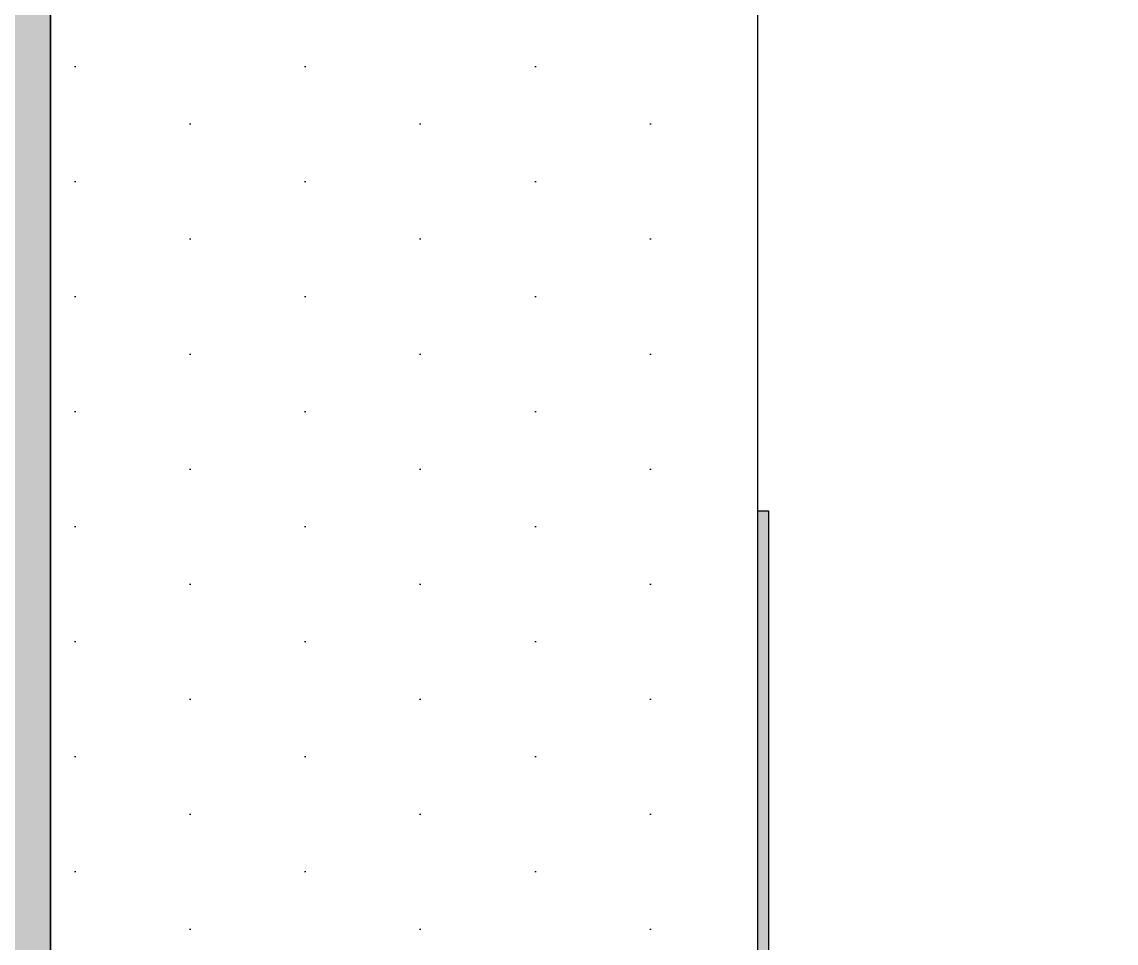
# Model space of a CAD drawing. Header units: millimetres. Extents: x 652937 to 1670132, y 1473552 to 2851037.
# Drawn here: x 708522.5 to 708900, y 1477203.6 to 1477521.5 of the extents above; entities that cross this region are included whole.
import ezdxf

# ---------------------------------------------------------------- set-up
doc = ezdxf.new("R2010")
doc.units = ezdxf.units.MM
doc.set_wipeout_variables(frame=1)
doc.linetypes.add('CENTER', pattern=[50.800000000000004, 31.75, -6.35, 6.35, -6.35])
doc.linetypes.add('HIDDEN', pattern=[0.375, 0.25, -0.125])
for name, color, linetype in [('000 - CONCRETE_COL_HATCH_', 7, 'Continuous'), ('000 - CONCRETE_COL_MAIN_COLOR_1', 7, 'Continuous'), ('000 - CONCRETE_COL_WIPEOUT_', 7, 'Continuous'), ('000 - STRUCTURE_STEEL_ACCESORIES_SUB_COLOR_3', 7, 'Continuous'), ('010 - ASPG_ACCESSORIES_HATCH_', 7, 'Continuous'), ('010 - ASPG_ACCESSORIES_MAIN_COLOR_1', 7, 'Continuous'), ('010 - ASPG_ACCESSORIES_SUB_COLOR_1', 7, 'Continuous'), ('010 - ASPG_FLASHING_HATCH_', 7, 'Continuous'), ('010 - ASPG_FLASHING_MAIN_COLOR_2', 7, 'Continuous'), ('010 - ASPG_FLASHING_MAIN_COLOR_4', 7, 'Continuous'), ('010 - ASPG_FLASHING_WIPEOUT_', 7, 'Continuous'), ('010 - ASPG_FLASING_WIPEOUT_', 7, 'Continuous'), ('BOLT & SCREW', 7, 'Continuous'), ('TEXT', 7, 'Continuous'), ('tube-stopper', 7, 'Continuous')]:
    doc.layers.add(name, color=color, linetype=linetype)
doc.layers.add('000 - STRUCTURE_STEEL_ACCESORIES_DEF_SUB', color=7, linetype='Continuous', plot=False)
for name, color, linetype, lineweight in [('12-GRID', 7, 'CENTER', 13), ('9-SCREW', 7, 'Continuous', 9), ('A-230-M_FLOOR', 7, 'Continuous', 25), ('A-FLOR-E', 7, 'Continuous', 9), ('A-WALL', 7, 'Continuous', 25), ('Part', 7, 'Continuous', 0), ('S-230-A-FLOOR', 7, 'Continuous', 9)]:
    doc.layers.add(name, color=color, linetype=linetype, lineweight=lineweight)

# ---------------------------------------------------------------- blocks, each defined once
blk = doc.blocks.new('opening')
at = {"layer": 'A-230-M_FLOOR', "color": 7, "linetype": 'HIDDEN', "ltscale": 30}
blk.add_line((6.959787729661912, 1.699598322506063), (23.21470068464987, 13.73488457454368), dxfattribs=at)
blk = doc.blocks.new('C25')
at = {"layer": 'S-230-A-FLOOR', "color": 7}
blk.add_line((-2.328306436538696e-10, 0.06864600256085396), (-6.984919309616089e-10, -0.06864600256085396), dxfattribs=at)
at = {"layer": 'S-230-A-FLOOR', "color": 7, "linetype": 'HIDDEN', "ltscale": 5}
blk.add_lwpolyline([(0.1249999984866008, 0.1999999999534339), (0.1249999989522621, -0.2000000001862645), (-0.1250000006984919, -0.2000000004190952), (-0.1250000004656613, 0.1999999997206032)], close=True, dxfattribs=at)
blk = doc.blocks.new('3')
at = {"layer": 'Part', "color": 7, "linetype": 'HIDDEN', "lineweight": 0, "ltscale": 5}
for p, q in [((-165.6440709792078, 2.026964576449245), (-191.6366560002789, 2.027593000326306)), ((-165.6440709792078, 1.481964577920735), (-191.6366690006107, 1.482593001797795))]:
    blk.add_line(p, q, dxfattribs=at)
at = {"layer": 'Part', "color": 7, "lineweight": 0}
blk.add_lwpolyline([(-165.6440709792078, 2.066965218633413), (-191.6362454844639, 2.067592992912978), (-191.6362454872578, 1.442592992912978), (-165.6440709792078, 1.441964577883482)], dxfattribs=at)
blk = doc.blocks.new('*U8332')
at = {"color": 7}
blk.add_wipeout([(125.02906449511534, 200.01818953239075), (125.0290644951153, -200.01805727282826), (-125.028977197048, -200.0180781491139), (-125.028977197048, 200.01816865610505)], dxfattribs=at).dxf.layer = '000 - CONCRETE_COL_WIPEOUT_'
at = {"layer": '000 - CONCRETE_COL_HATCH_'}
h = blk.add_hatch(dxfattribs=at)
h.set_pattern_fill('AR-CONC', scale=0.05, style=0)
h.set_pattern_definition([(49.99999999999999, (0, 0), (9.1092334498002, -0.7969542769451543), [0.9525000000000001, -10.4775]), (355, (0, 0), (-1.762171071248467, 9.552842261951758), [0.762, -8.3820292085]), (100.4514447, (0.7591003500000001, -0.066412675), (7.347062354517664, 8.755887595609755), [0.80950044, -8.904512229999998]), (46.18420000000001, (0, 2.54), (13.5539520446065, -2.102116396636358), [1.42875, -15.71625]), (96.63555760999996, (1.129495, 2.364825), (11.87020670257515, 12.37130622988608), [1.214251157, -13.356780408]), (351.1841511700001, (0, 2.54), (11.87020670324885, 12.37130622927663), [1.1429983535, -12.572986596]), (21, (1.27, 1.905), (7.580719563456625, -5.11325990935438), [0.9525000000000001, -10.4775]), (326.0000000000001, (1.27, 1.905), (3.090101417382354, 9.209398306115963), [0.762, -8.382]), (71.45144499999999, (1.90172663, 1.478895005), (10.67082096393581, 4.096138444295263), [0.8095004400000001, -8.90449688]), (37.50000000000001, (0, 0), (0.1544301625295909, 4.227751943657656), [0, -8.2804, 0, -8.509, 0, -8.41375]), (7.499999999999999, (0, 0), (3.340983125515288, 5.009028740905975), [0, -4.8514, 0, -8.0899, 0, -3.20675]), (327.5, (-2.8321, 0), (6.77952975834357, -0.2864371996336722), [0, -3.175, 0, -9.906, 0, -13.1445]), (317.5, (-4.1021, 0), (7.406459069300903, 1.271324551666652), [0, -4.1275, 0, -6.578600000000001, 0, -9.3345])])
h.paths.add_polyline_path([(-125.0290208460853, -200.0181338407523), (-125.0290208460853, 200.0181129644667), (125.0290208460853, 200.0181338407523), (125.0290208460853, -200.0181129644667)])
at = {"layer": '000 - CONCRETE_COL_MAIN_COLOR_1', "color": 7}
blk.add_lwpolyline([(-125.0290208460853, -200.0181338407523), (-125.0290208460853, 200.0181129644667), (125.0290208460853, 200.0181338407523), (125.0290208460853, -200.0181129644667), (-125.0290208460853, -200.0181338407523)], close=True, dxfattribs=at)
blk = doc.blocks.new('W-1-PP18-ST_ENT3_REV02_20260413-050421_PP18_ENT3_MAIN_PLAN')
at = {"layer": 'A-FLOR-E'}
h = blk.add_hatch(dxfattribs=at)
h.set_pattern_fill('CROSS', scale=50, angle=210.7689957793228)
h.set_pattern_definition([(90.00830806532014, (9903.888727165991, -26817.57823354565), (-317.5460351444216, 317.453958179856), [158.75, -476.2500000000001]), (180.0083080653204, (9983.252216689521, -26738.19172452204), (-317.453958179856, -317.5460351444216), [158.75, -476.2500000000001])])
h.paths.add_polyline_path([(10552.7724922637, -11720.10914213024), (10552.65647391812, -10919.99999969266), (11302.45717344829, -10919.89127639681), (11302.5731920267, -11720.00041860156)], flags=16)
h.paths.add_polyline_path([(18712.43403395661, -10369.24719647504), (18712.7101582943, -10275.13879491016), (20062.22330671758, -10274.98557907529), (20062.223306834, -7304.822206497192), (20062.22330718325, 1006.469529820606), (8350.240529375384, 1013.833130011335), (8352.581507619703, -15559.00517199188), (13097.40324537293, -15549.91630767472), (13097.37388473027, -10370.04009564407)])
at = {"layer": 'TEXT'}
h = blk.add_hatch(dxfattribs=at)
h.set_pattern_fill('ANSI34', scale=21.83100767730449, angle=305.7689957793228)
h.set_pattern_definition([(230.0083080653204, (16484.82354204194, -22407.65041881241), (318.6218556715972, -267.276760314056), []), (230.0083080653204, (16387.17373050773, -22416.20793845505), (318.6218556715972, -267.276760314056), []), (230.0083080653204, (16289.52391897351, -22424.76545809768), (318.6218556715972, -267.276760314056), []), (230.0083080653204, (16191.87388997548, -22433.3229965996), (318.6218556715972, -267.276760314056), [])])
h.paths.add_polyline_path([(8351.9099206666, -15550.10326229967), (8350.218025129521, 1004.77125053294), (20060.18423601077, 1006.600863533095), (20061.87613178068, -15548.27364929952)], flags=16)
h.paths.add_polyline_path([(8201.931672031293, -15700.12501231395), (8201.109208492795, 1155.654514906928), (20210.65068731573, 1155.931012239307), (20211.47315085423, -15699.84851498157)])
at = {"layer": 'A-WALL', "color": 7, "lineweight": 13}
blk.add_lwpolyline([(20062.22330718325, 1006.469529820606), (20062.22330648475, -15549.88525924273), (8352.604010701412, -15549.943291815), (8350.218026293674, 1004.771250067279)], close=True, dxfattribs=at)
at = {"color": 7}
for name, p, xscale, yscale, zscale, rotation in [('3', (8614.437109767692, 23052.34119994566), 200.000000000001, 200.000000000001, 200.000000000001, 90), ('opening', (9903.249421250308, -22408.60476810485), 1000, 1000, 1000, 90.00830806532032)]:
    blk.add_blockref(name, p, dxfattribs=dict(at, xscale=xscale, yscale=yscale, zscale=zscale, rotation=rotation))
at = {"layer": 'S-230-A-FLOOR', "color": 7, "xscale": 999.9999999999976, "yscale": 999.9999999999976, "zscale": 999.9999999999976, "rotation": 0.008308034234931906}
blk.add_blockref('C25', (8327.596757887164, -15499.92602062412), dxfattribs=at)
at = {"color": 7}
blk.add_blockref('*U8332', (8327.596757014282, -15499.92602085695), dxfattribs=at)
blk = doc.blocks.new('*U8431')
at = {"layer": '12-GRID', "color": 7, "linetype": 'CENTER'}
blk.add_line((0, 6.142561988594025), (0, -18.19999999999891), dxfattribs=at)
at = {"layer": 'BOLT & SCREW', "color": 7}
for p, q in [((-4.170000000000073, 5.049999999999272), (-4.170000000000073, 1.200000000000728)), ((3.127500000000509, 5.450000000000728), (-3.127500000000509, 5.450000000000728)), ((-2.084999999999127, 5.049999999999272), (-2.084999999999127, 1.200000000000728)), ((2.084999999999127, 5.049999999999272), (2.084999999999127, 1.200000000000728)), ((4.170000000000073, 5.049999999999272), (4.170000000000073, 1.200000000000728)), ((-5.5, 0.5499999999992724), (-5.5, 0)), ((5.5, 0), (-5.5, 0)), ((-5.200000000000728, 0.8500000000003638), (-4.170000000000073, 1.200000000000728)), ((5.200000000000728, 0.8500000000003638), (-5.200000000000728, 0.8500000000003638)), ((4.170000000000073, 1.200000000000728), (-4.170000000000073, 1.200000000000728)), ((-2.57630675031578, 0.8500000000003638), (-2.084999999999127, 1.200000000000728)), ((-2.084999999999127, -1.547816335794778), (-2.084999999999127, 0)), ((2.44630675031658, 0.8500000000003638), (2.084999999999127, 1.200000000000728)), ((2.084999999999013, -1.047816335789321), (2.084999999999127, 0)), ((5.200000000000728, 0.8500000000003638), (4.170000000000073, 1.200000000000728)), ((5.5, 0.5499999999992724), (5.5, 0)), ((-2.729999999999563, -1.899999999995998), (2.729999999999563, -1.399999999995998)), ((-2.729999999999563, -1.899999999995998), (-2.084999999999127, -1.547816335789321)), ((-2.729999999999563, -1.899999999995998), (-2.084999999999127, -2.252183664200857)), ((-2.729999999999563, -3.69999999999709), (2.729999999999563, -3.19999999999709)), ((-2.729999999999563, -3.69999999999709), (-2.084999999999127, -3.347816335790412)), ((-2.729999999999563, -3.69999999999709), (-2.084999999999127, -4.052183664201948)), ((-2.084999999999127, -1.547816335789321), (2.084999999999127, -1.047816335789321)), ((-2.084999999999127, -2.252183664200857), (2.084999999999127, -1.752183664200857)), ((-2.084999999999013, -3.347816335790412), (-2.084999999999127, -2.252183664206314)), ((-2.084999999999127, -3.347816335790412), (2.084999999999127, -2.847816335790412)), ((-2.084999999999127, -4.052183664201948), (2.084999999999127, -3.552183664201948)), ((2.729999999999563, -1.399999999995998), (2.084999999999127, -1.047816335789321)), ((2.729999999999563, -1.399999999995998), (2.084999999999127, -1.752183664200857)), ((2.084999999999013, -2.847816335790412), (2.0849999999989, -1.752183664201084)), ((2.729999999999563, -3.19999999999709), (2.084999999999127, -2.847816335790412)), ((2.729999999999563, -3.19999999999709), (2.084999999999127, -3.552183664201948)), ((2.084999999999241, -4.647816335791504), (2.084999999999241, -3.552183664201948)), ((-2.729999999999563, -5.499999999998181), (2.729999999999563, -4.999999999998181)), ((-2.729999999999563, -5.499999999998181), (2.729999999999563, -4.999999999998181)), ((-2.729999999999563, -5.499999999998181), (-2.084999999999127, -5.147816335791504)), ((-2.729999999999563, -5.499999999998181), (-2.084999999999127, -5.147816335791504)), ((-2.729999999999563, -5.499999999998181), (-2.084999999999127, -5.852183664203039)), ((-2.729999999999563, -5.499999999998181), (-2.084999999999127, -5.852183664203039)), ((-2.729999999999563, -7.299999999999272), (2.729999999999563, -6.799999999999272)), ((-2.729999999999563, -7.299999999999272), (-2.084999999999127, -6.947816335792595)), ((-2.729999999999563, -7.299999999999272), (-2.084999999999127, -7.652183664204131)), ((-2.0849999999989, -5.147816335791504), (-2.084999999999013, -4.052183664201948)), ((-2.084999999999127, -5.147816335791504), (2.084999999999127, -4.647816335791504)), ((-2.084999999999127, -5.147816335791504), (2.084999999999127, -4.647816335791504)), ((-2.084999999999127, -5.852183664203039), (2.084999999999127, -5.352183664203039)), ((-2.084999999999127, -5.852183664203039), (2.084999999999127, -5.352183664203039)), ((-2.084999999999127, -6.947816335792595), (-2.0849999999989, -5.852183664203039)), ((-2.084999999999127, -6.947816335792595), (-2.084999999999127, -5.852183664203039)), ((-2.084999999999127, -6.947816335792595), (2.084999999999127, -6.447816335792595)), ((-2.084999999999127, -7.652183664204131), (2.084999999999127, -7.152183664204131)), ((2.729999999999563, -4.999999999998181), (2.084999999999127, -4.647816335791504)), ((2.729999999999563, -4.999999999998181), (2.084999999999127, -4.647816335791504)), ((2.729999999999563, -4.999999999998181), (2.084999999999127, -5.352183664203039)), ((2.729999999999563, -4.999999999998181), (2.084999999999127, -5.352183664203039)), ((2.084999999999127, -6.447816335792595), (2.084999999999127, -5.352183664203039)), ((2.084999999999127, -6.447816335792595), (2.084999999999241, -5.352183664203039)), ((2.729999999999563, -6.799999999999272), (2.084999999999127, -6.447816335792595)), ((2.729999999999563, -6.799999999999272), (2.084999999999127, -7.152183664204131)), ((2.084999999999127, -8.247816335793686), (2.084999999999127, -7.152183664204131)), ((-2.729999999999563, -9.099999999998545), (-2.084999999999127, -8.747816335793686)), ((-2.729999999999563, -9.099999999998545), (-1.568355612604137, -8.982641209644498)), ((-2.729999999999563, -9.099999999998545), (-2.084999999999127, -9.452183664205222)), ((-2.729999999999563, -10.89999999999964), (-2.084999999999127, -10.54781633579296)), ((-2.729999999999563, -10.89999999999964), (-1.844567201240352, -10.81054635710279)), ((-2.729999999999563, -10.89999999999964), (-2.084999999999127, -11.25218366420449)), ((-2.084999999999127, -8.747816335793686), (-2.084999999999127, -7.652183664204131)), ((-2.084999999999127, -8.747816335793686), (-1.064489079482883, -8.605286877620529)), ((-2.084999999999127, -9.452183664205222), (-1.629698446698967, -9.388594061787444)), ((-2.084999999999127, -10.54781633579296), (-2.084999999999127, -9.452183664205222)), ((-2.084999999999127, -10.54781633579296), (-1.798826981090315, -10.50784803706301)), ((-2.084999999999127, -11.25218366420449), (-1.907557413303948, -11.22740118002912)), ((-2.084999999999127, -12.40167565273805), (-2.084999999999127, -11.25218366420449)), ((0.4333070988686814, -8.43729858455481), (2.084999999999127, -8.247816335793686)), ((0.7141825614198751, -8.775605983184505), (2.729999999999563, -8.599999999998545)), ((0.7141825614198751, -9.102437496409038), (2.084999999999127, -8.952183664205222)), ((0.7141825614198751, -10.20507654483481), (2.084999999999127, -10.04781633579296)), ((0.7141825614198751, -10.57560598318378), (2.729999999999563, -10.39999999999964)), ((0.7141825614198751, -10.90243749640831), (2.084999999999127, -10.75218366420449)), ((2.729999999999563, -8.599999999998545), (2.084999999999127, -8.247816335793686)), ((2.729999999999563, -8.599999999998545), (2.084999999999127, -8.952183664205222)), ((2.084999999999127, -10.04781633579296), (2.084999999999127, -8.952183664205222)), ((2.729999999999563, -10.39999999999964), (2.084999999999127, -10.04781633579296)), ((2.729999999999563, -10.39999999999964), (2.084999999999127, -10.75218366420449)), ((2.084999999999127, -10.75218366420449), (2.084999999999127, -15.59999999999854)), ((-2.084999999999127, -12.40167565273805), (-2.084999999999127, -15.59999999999854)), ((0, -17.19999999999891), (-2.084999999999127, -15.59999999999854)), ((0, -17.19999999999891), (2.084999999999127, -15.59999999999854))]:
    blk.add_line(p, q, dxfattribs=at)
blk.add_lwpolyline([(0, -17.19999999999891), (0.7141825614198751, -11.45704931750151), (0.7141825614198751, -8.736688384093213, 0.4176573264866609), (0.4106596181591158, -8.436709070021607, 0.07099332720072511), (-1.529698998669119, -8.726820576112004), (-2.084999999999127, -12.40167565273805)], format="xyb", dxfattribs=at)
for centre, radius, start, end in [((-3.127500000000509, 3.891492187500262), 1.55850781249987, 48.01707852331997, 131.98292147668), ((0, -0.1840312499989523), 5.634031249999114, 68.2799117114248, 111.7200882885752), ((3.127500000000509, 3.891492187500262), 1.558507812499965, 48.01707852331997, 131.98292147668), ((-5.200000000000728, 0.5499999999992724), 0.3, 90, 180), ((5.200000000000728, 0.5499999999992724), 0.3, 0, 90)]:
    blk.add_arc(centre, radius, start, end, dxfattribs=at)
blk = doc.blocks.new('G$C7D677D58')
at = {"layer": 'tube-stopper'}
h = blk.add_hatch(dxfattribs=at)
h.set_pattern_fill('ANSI35', scale=0.02, angle=280.6768409131589, style=0)
h.set_pattern_definition([(145.6768409131589, (67.45353497568851, -13.09426057516771), (0.00281929956869494, 0.00412935224241727), []), (145.6768409131589, (67.45006064978782, -13.09491560150343), (0.00281929956869494, 0.00412935224241727), [0.006249999999999968, -0.001249999999999992, 0, -0.001249999999999992])])
h.paths.add_polyline_path([(0.02989179726182556, 0.01545000000078289), (0.02447319464567954, 0.01545000000078289), (0.02447319464567954, 0.0005500000004303729), (0.02989179726182556, 0.0005500000004303729)])
at = {"layer": '000 - STRUCTURE_STEEL_ACCESORIES_DEF_SUB', "color": 7, "ltscale": 0.1}
blk.add_line((0.03829179726176335, 0.007999999999924512), (0, 0.007999999999924512, -2.806346833239134e-06), dxfattribs=at)
at = {"layer": '000 - STRUCTURE_STEEL_ACCESORIES_SUB_COLOR_3', "color": 7}
for p, q in [((0.01327319464712673, 0, -2.806346833239134e-06), (0.01327319464712673, 0.01599999999996271, -2.806346833239134e-06)), ((0.01327319464712673, 0.01599999999996271, -2.806346833239134e-06), (0.01447319464705288, 0.01599999999996271, -2.806346833239134e-06)), ((0.01447319464705288, 0.01599999999996271, -2.806346833239134e-06), (0.01447319464705288, 0, -2.806346833239134e-06)), ((0.02989179726182556, 0), (0.02989179726182556, 0.01599999999996271)), ((0.02989179726182556, 0.01599999999996271), (0.03109179726175171, 0.01599999999996271)), ((0.03109179726175171, 0.01599999999996271), (0.03109179726175171, 0)), ((0.002400000000079672, 0.01199999999994361, -2.806346833239134e-06), (0.001600000000053114, 0.01119999999991705, -2.806346833239134e-06)), ((0.006873194647141645, 0.01199999999994361, -2.806346833239134e-06), (0.002400000000079672, 0.01199999999994361, -2.806346833239134e-06)), ((0.006873194647141645, 0.002803847577297347, -2.806346833239134e-06), (0.006873194647141645, 0.01319615242266536, -2.806346833239134e-06)), ((0.01247319464710017, 0.01492820323028354, -2.806346833239134e-06), (0.007673194646940829, 0.01492820323028354, -2.806346833239134e-06)), ((0.01247319464710017, 0.01146410161504718, -2.806346833239134e-06), (0.007673194646940829, 0.01146410161504718, -2.806346833239134e-06)), ((0.01327319464712673, 0.002803847577297347, -2.806346833239134e-06), (0.01327319464712673, 0.01319615242266536, -2.806346833239134e-06)), ((0.03109179726175171, 0.001071796769679167), (0.03109179726175171, 0.01492820323028354)), ((0.03589179726191105, 0.01492820323028354), (0.03109179726175171, 0.01492820323028354)), ((0.03589179726191105, 0.01146410161504718), (0.03109179726175171, 0.01146410161504718)), ((0.03669179726193761, 0.002803847577297347), (0.03669179726193761, 0.01319615242266536)), ((0.001600000000053114, 0.00479999999993197, -2.806346833239134e-06), (0.001600000000053114, 0.01119999999991705, -2.806346833239134e-06)), ((0.006873194647141645, 0.01119999999991705, -2.806346833239134e-06), (0.001600000000053114, 0.01119999999991705, -2.806346833239134e-06)), ((0.006873194647141645, 0.00479999999993197, -2.806346833239134e-06), (0.001600000000053114, 0.00479999999993197, -2.806346833239134e-06)), ((0.002400000000079672, 0.003999999999905413, -2.806346833239134e-06), (0.001600000000053114, 0.00479999999993197, -2.806346833239134e-06)), ((0.006873194647141645, 0.003999999999905413, -2.806346833239134e-06), (0.002400000000079672, 0.003999999999905413, -2.806346833239134e-06)), ((0.01247319464710017, 0.00453589838480184, -2.806346833239134e-06), (0.007673194646940829, 0.00453589838480184, -2.806346833239134e-06)), ((0.03589179726191105, 0.00453589838480184), (0.03109179726175171, 0.00453589838480184)), ((0.01247319464710017, 0.001071796769679167, -2.806346833239134e-06), (0.007673194646940829, 0.001071796769679167, -2.806346833239134e-06)), ((0.01447319464705288, 0, -2.806346833239134e-06), (0.01327319464712673, 0, -2.806346833239134e-06)), ((0.03109179726175171, 0), (0.02989179726182556, 0)), ((0.03589179726191105, 0.001071796769679167), (0.03109179726175171, 0.001071796769679167))]:
    blk.add_line(p, q, dxfattribs=at)
at = {"layer": '000 - STRUCTURE_STEEL_ACCESORIES_SUB_COLOR_3', "color": 7, "linetype": 'HIDDEN'}
for p, q in [((0.02989179726182556, 0.01199999999994361), (0.01447319464705288, 0.01199999999994361, -2.806346833239134e-06)), ((0.02989179726182556, 0.01119999999991705), (0.01447319464705288, 0.01119999999991705, -2.806346833239134e-06)), ((0.02989179726182556, 0.00479999999993197), (0.01447319464705288, 0.00479999999993197, -2.806346833239134e-06)), ((0.02989179726182556, 0.003999999999905413), (0.01447319464705288, 0.003999999999905413, -2.806346833239134e-06))]:
    blk.add_line(p, q, dxfattribs=at)
at = {"layer": '000 - STRUCTURE_STEEL_ACCESORIES_SUB_COLOR_3', "color": 7, "elevation": -2.806346833239134e-06}
for points in [[(0.007673194646940829, 0.01492820323028354, 0.4618802153516978), (0.007673194646940829, 0.01146410161504718, 0.2309401076757868), (0.007673194646940829, 0.00453589838480184, 0.461880215351701), (0.007673194646940829, 0.001071796769679167)], [(0.01247319464710017, 0.01492820323028354, -0.4618802153516978), (0.01247319464710017, 0.01146410161504718, -0.2309401076757868), (0.01247319464710017, 0.00453589838480184, -0.461880215351701), (0.01247319464710017, 0.001071796769679167)], [(0.03589179726191105, 0.01492820323028354, -0.4618802153516978), (0.03589179726191105, 0.01146410161504718, -0.2309401076757868), (0.03589179726191105, 0.00453589838480184, -0.4618802153517009), (0.03589179726191105, 0.001071796769679167)]]:
    blk.add_lwpolyline(points, format="xyb", dxfattribs=at)
at = {"layer": 'tube-stopper', "color": 7}
blk.add_lwpolyline([(0.02989179726182556, 0.01545000000078289), (0.02447319464567954, 0.01545000000078289), (0.02447319464567954, 0.0005500000004303729), (0.02989179726182556, 0.0005500000004303729)], close=True, dxfattribs=at)
blk = doc.blocks.new('G$CF155826C')
at = {"layer": '12-GRID', "color": 7, "ltscale": 0.1}
blk.add_line((0, 0.007999999999924512), (0.03829179726176335, 0.007999999999924512, -2.806346833239134e-06), dxfattribs=at)
at = {"layer": '9-SCREW', "color": 7}
for p, q in [((0.007200000000011642, 0.01599999999996271), (0.007200000000011642, 0)), ((0.00839999999993779, 0.01599999999996271), (0.007200000000011642, 0.01599999999996271)), ((0.00839999999993779, 0), (0.00839999999993779, 0.01599999999996271)), ((0.02381860261471047, 0.01599999999996271, -2.806346833239134e-06), (0.02381860261471047, 0, -2.806346833239134e-06)), ((0.02501860261463662, 0.01599999999996271, -2.806346833239134e-06), (0.02381860261471047, 0.01599999999996271, -2.806346833239134e-06)), ((0.02501860261463662, 0, -2.806346833239134e-06), (0.02501860261463662, 0.01599999999996271, -2.806346833239134e-06)), ((0.001599999999825741, 0.002803847577297347), (0.001599999999825741, 0.01319615242266536)), ((0.002399999999852298, 0.01492820323028354), (0.007200000000011642, 0.01492820323028354)), ((0.002399999999852298, 0.01146410161504718), (0.007200000000011642, 0.01146410161504718)), ((0.007200000000011642, 0.001071796769679167), (0.007200000000011642, 0.01492820323028354)), ((0.02501860261463662, 0.002803847577297347, -2.806346833239134e-06), (0.02501860261463662, 0.01319615242266536, -2.806346833239134e-06)), ((0.02581860261466318, 0.01492820323028354, -2.806346833239134e-06), (0.03061860261482252, 0.01492820323028354, -2.806346833239134e-06)), ((0.02581860261466318, 0.01146410161504718, -2.806346833239134e-06), (0.03061860261482252, 0.01146410161504718, -2.806346833239134e-06)), ((0.0314186026146217, 0.002803847577297347, -2.806346833239134e-06), (0.0314186026146217, 0.01319615242266536, -2.806346833239134e-06)), ((0.0314186026146217, 0.01199999999994361, -2.806346833239134e-06), (0.03589179726168368, 0.01199999999994361, -2.806346833239134e-06)), ((0.03589179726168368, 0.01199999999994361, -2.806346833239134e-06), (0.03669179726171024, 0.01119999999991705, -2.806346833239134e-06)), ((0.0314186026146217, 0.01119999999991705, -2.806346833239134e-06), (0.03669179726171024, 0.01119999999991705, -2.806346833239134e-06)), ((0.03669179726171024, 0.00479999999993197, -2.806346833239134e-06), (0.03669179726171024, 0.01119999999991705, -2.806346833239134e-06)), ((0.002399999999852298, 0.00453589838480184), (0.007200000000011642, 0.00453589838480184)), ((0.02581860261466318, 0.00453589838480184, -2.806346833239134e-06), (0.03061860261482252, 0.00453589838480184, -2.806346833239134e-06)), ((0.0314186026146217, 0.00479999999993197, -2.806346833239134e-06), (0.03669179726171024, 0.00479999999993197, -2.806346833239134e-06)), ((0.0314186026146217, 0.003999999999905413, -2.806346833239134e-06), (0.03589179726168368, 0.003999999999905413, -2.806346833239134e-06)), ((0.03589179726168368, 0.003999999999905413, -2.806346833239134e-06), (0.03669179726171024, 0.00479999999993197, -2.806346833239134e-06)), ((0.002399999999852298, 0.001071796769679167), (0.007200000000011642, 0.001071796769679167)), ((0.007200000000011642, 0), (0.00839999999993779, 0)), ((0.02381860261471047, 0, -2.806346833239134e-06), (0.02501860261463662, 0, -2.806346833239134e-06)), ((0.02581860261466318, 0.001071796769679167, -2.806346833239134e-06), (0.03061860261482252, 0.001071796769679167, -2.806346833239134e-06))]:
    blk.add_line(p, q, dxfattribs=at)
at = {"layer": '9-SCREW', "color": 7, "linetype": 'HIDDEN'}
for p, q in [((0.00839999999993779, 0.01199999999994361), (0.02381860261471047, 0.01199999999994361, -2.806346833239134e-06)), ((0.00839999999993779, 0.01119999999991705), (0.02381860261471047, 0.01119999999991705, -2.806346833239134e-06)), ((0.00839999999993779, 0.00479999999993197), (0.02381860261471047, 0.00479999999993197, -2.806346833239134e-06)), ((0.00839999999993779, 0.003999999999905413), (0.02381860261471047, 0.003999999999905413, -2.806346833239134e-06))]:
    blk.add_line(p, q, dxfattribs=at)
at = {"layer": '9-SCREW', "color": 7, "elevation": -2.806346833239134e-06}
for points in [[(0.002399999999852298, 0.01492820323028354, 0.4618802153516978), (0.002399999999852298, 0.01146410161504718, 0.2309401076757868), (0.002399999999852298, 0.00453589838480184, 0.4618802153517009), (0.002399999999852298, 0.001071796769679167)], [(0.02581860261466318, 0.01492820323028354, 0.4618802153516978), (0.02581860261466318, 0.01146410161504718, 0.2309401076757868), (0.02581860261466318, 0.00453589838480184, 0.461880215351701), (0.02581860261466318, 0.001071796769679167)], [(0.03061860261482252, 0.01492820323028354, -0.4618802153516978), (0.03061860261482252, 0.01146410161504718, -0.2309401076757868), (0.03061860261482252, 0.00453589838480184, -0.461880215351701), (0.03061860261482252, 0.001071796769679167)]]:
    blk.add_lwpolyline(points, format="xyb", dxfattribs=at)
blk = doc.blocks.new('000_ASPG_TYP_FILES__ASPG_BK_TYPE_1')
at = {"layer": '010 - ASPG_ACCESSORIES_HATCH_'}
h = blk.add_hatch(dxfattribs=at)
h.set_pattern_fill('ANSI32', scale=10, angle=360)
h.set_pattern_definition([(315, (-21437.95921343371, -50286.00325589178), (-2.651650429449554, -2.651650429449553), []), (315, (-21436.19144648369, -50286.00325589178), (-2.651650429449554, -2.651650429449553), [])])
h.paths.add_polyline_path([(2.273743415770468e-10, -31.40024941744377), (3.000000000156434, -31.40024941744377), (3.000000000156433, -50.00000000023283), (0, -50.00000000023283)])
h.paths.add_polyline_path([(0, -2.78305378742516e-10), (11.78062006374603, -2.78305378742516e-10), (11.91500000004453, -0.1825785293985973), (11.91500000004453, -1.247816336041069), (11.27000000019507, -1.60000000033142), (11.91500000004453, -1.952183664621771), (11.91500000004453, -3.000000000321052), (3.000000000156433, -3.000000000321052), (3.000000000156433, -23.40024941740558), (2.273736754432321e-10, -23.40024941740558)])
h.paths.add_polyline_path([(16.08500000020285, -1.452183664519907), (16.73000000005231, -1.100000000229556), (16.08500000020285, -0.7478163361665793), (16.08500000020285, -2.78305378742516e-10), (25.00000000009095, -2.78305378742516e-10), (25.00000000009095, -3.000000000321052), (16.08500000020285, -2.984802567931183)])
at = {"layer": '010 - ASPG_ACCESSORIES_MAIN_COLOR_1', "color": 7}
blk.add_lwpolyline([(25.00000000009095, -2.78305378742516e-10), (0, -2.78305378742516e-10), (0, -50.00000000023283), (3.000000000156433, -50.00000000023283), (3.000000000156433, -3.000000000321052), (25.00000000009095, -3.000000000321052)], close=True, dxfattribs=at)
at = {"layer": '010 - ASPG_ACCESSORIES_SUB_COLOR_1', "color": 7, "elevation": -0.002806346833239131}
for points in [[(0, -2.78305378742516e-10), (11.78062006374603, -2.78305378742516e-10), (11.91500000004453, -0.1825785293985973), (11.91500000004453, -1.247816336041069), (11.27000000019507, -1.60000000033142), (11.91500000004453, -1.952183664621771), (11.91500000004453, -3.000000000321052), (3.000000000156433, -3.000000000321052), (3.000000000156433, -23.40024941740558), (2.273736754432321e-10, -23.40024941740558)], [(16.08500000020285, -1.452183664519907), (16.73000000005231, -1.100000000229556), (16.08500000020285, -0.7478163361665793), (16.08500000020285, -2.78305378742516e-10), (25.00000000009095, -2.78305378742516e-10), (25.00000000009095, -3.000000000321052), (16.08500000020285, -2.984802567931183)], [(2.273736754432321e-10, -31.40024941744377), (3.000000000156433, -31.40024941744377), (3.000000000156433, -50.00000000023283), (0, -50.00000000023283)]]:
    blk.add_lwpolyline(points, close=True, dxfattribs=at)
blk = doc.blocks.new('000_ASPG_TYP_FILES_20260218-041527_ASPG_BK_TYPE_2')
at = {"layer": '010 - ASPG_ACCESSORIES_HATCH_'}
h = blk.add_hatch(dxfattribs=at)
h.set_pattern_fill('ANSI32', scale=10)
h.set_pattern_definition([(45, (-3428.177979928396, 1640.95329417633), (-2.651650429449553, 2.651650429449553), []), (45, (-3426.410212978396, 1640.95329417633), (-2.651650429449553, 2.651650429449553), [])])
h.paths.add_polyline_path([(0, 49.99999999995453), (-4.999999999995453, 49.99999999995453), (-4.999999999995453, 4.999999999995453), (-49.99999999995453, 4.999999999995453), (-49.99999999995453, 0), (0, 0)])
at = {"layer": '010 - ASPG_ACCESSORIES_MAIN_COLOR_1', "color": 7}
blk.add_lwpolyline([(0, 49.99999999995453), (-4.999999999995453, 49.99999999995453), (-4.999999999995453, 4.999999999995453), (-49.99999999995453, 4.999999999995453), (-49.99999999995453, 0), (0, 0)], close=True, dxfattribs=at)
blk = doc.blocks.new('*U8430')
at = {"color": 7, "rotation": 180}
blk.add_blockref('*U8431', (-10.99999999996726, -3.000000000042746, 0.002806346833239138), dxfattribs=at)
at = {"color": 7}
for name, p in [('000_ASPG_TYP_FILES_20260218-041527_ASPG_BK_TYPE_2', (-25.00000000013642, -49.99999999967622, 0.002806346833239131)), ('000_ASPG_TYP_FILES__ASPG_BK_TYPE_1', (-25.00000000009095, 2.78305378742516e-10, 0.002806346833239131))]:
    blk.add_blockref(name, p, dxfattribs=at)
at = {"color": 7, "xscale": 1000, "yscale": 1000, "zscale": 1000}
blk.add_blockref('G$C7D677D58', (-46.47319464580869, -34.50000000042019, 0.002806346833239131), dxfattribs=at)
at = {"color": 7, "xscale": -1000, "yscale": 1000, "zscale": 1000, "rotation": 89.99999999999993}
blk.add_blockref('G$CF155826C', (-44.50000000009095, -36.60000000004766, 0.002806346833239131), dxfattribs=at)
blk = doc.blocks.new('*U9131')
at = {"color": 7}
blk.add_wipeout([(0, -52.0000000001005), (1747.9999999999868, -52.00000000007094), (1601.9999999999284, -295.9999999999518), (0, -295.9999999999809)], dxfattribs=at).dxf.layer = '010 - ASPG_FLASHING_WIPEOUT_'
at = {"layer": '010 - ASPG_FLASHING_HATCH_'}
h = blk.add_hatch(dxfattribs=at)
h.set_pattern_fill('DOTS', scale=0.5)
h.set_pattern_definition([(0, (0, 0), (19.84375, 39.6875), [0, -39.6875])])
h.paths.add_polyline_path([(0, -52), (1748.000000000164, -51.999999999971), (1602.000000000106, -295.999999999971), (6.162975822039155e-32, -296)])
at = {"layer": '010 - ASPG_FLASHING_MAIN_COLOR_2', "color": 7}
blk.add_lwpolyline([(0, -52), (1748.000000000164, -51.999999999971), (1602.000000000106, -295.999999999971), (6.162975822039155e-32, -296)], close=True, dxfattribs=at)
at = {"color": 7}
blk.add_wipeout([(0, 69.29999999994834), (1869.2999999997533, 69.29999999997835), (1747.999999999986, -51.99999999996726), (0, -51.99999999999727)], dxfattribs=at).dxf.layer = '010 - ASPG_FLASING_WIPEOUT_'
at = {"layer": '010 - ASPG_FLASHING_HATCH_'}
h = blk.add_hatch(dxfattribs=at)
h.set_pattern_fill('DOTS', scale=0.1)
h.set_pattern_definition([(0, (0, 0), (3.96875, 7.9375), [0, -7.9375])])
h.paths.add_polyline_path([(-2.8421709430404e-14, 69.29999999999998), (1869.299999999931, 69.30000000002899), (1748.000000000164, -51.99999999997101), (3.155443620884047e-30, -52.00000000000001)])
at = {"layer": '010 - ASPG_FLASHING_MAIN_COLOR_4', "color": 7}
blk.add_lwpolyline([(-2.8421709430404e-14, 69.29999999999998), (1869.299999999931, 69.30000000002899), (1748.000000000164, -51.99999999997101), (3.155443620884047e-30, -52.00000000000001)], close=True, dxfattribs=at)
blk = doc.blocks.new('W-1-PP18-ST_ENT3_REV02_20260618-221618_LOPF_FLASHING')
at = {"color": 7, "xscale": -1.000000000000001, "rotation": 90}
blk.add_blockref('*U9131', (8286.52158245095, -13898.84283101675), dxfattribs=at)

msp = doc.modelspace()

# ---------------------------------------------------------------- block references
at = {"color": 7}
msp.add_blockref('W-1-PP18-ST_ENT3_REV02_20260413-050421_PP18_ENT3_MAIN_PLAN', (700327.4221813822, 1492652.712323123), dxfattribs=at)

# ---------------------------------------------------------------- next in the draw order: block references
at = {"color": 7, "yscale": -1, "rotation": 270}
msp.add_blockref('*U8430', (708478.42218138, 1477338.712323124), dxfattribs=at)

# ---------------------------------------------------------------- next in the draw order: block references
at = {"color": 7}
msp.add_blockref('W-1-PP18-ST_ENT3_REV02_20260618-221618_LOPF_FLASHING', (700193.9005989314, 1492603.555154138), dxfattribs=at)

doc.saveas('drawing.dxf')
